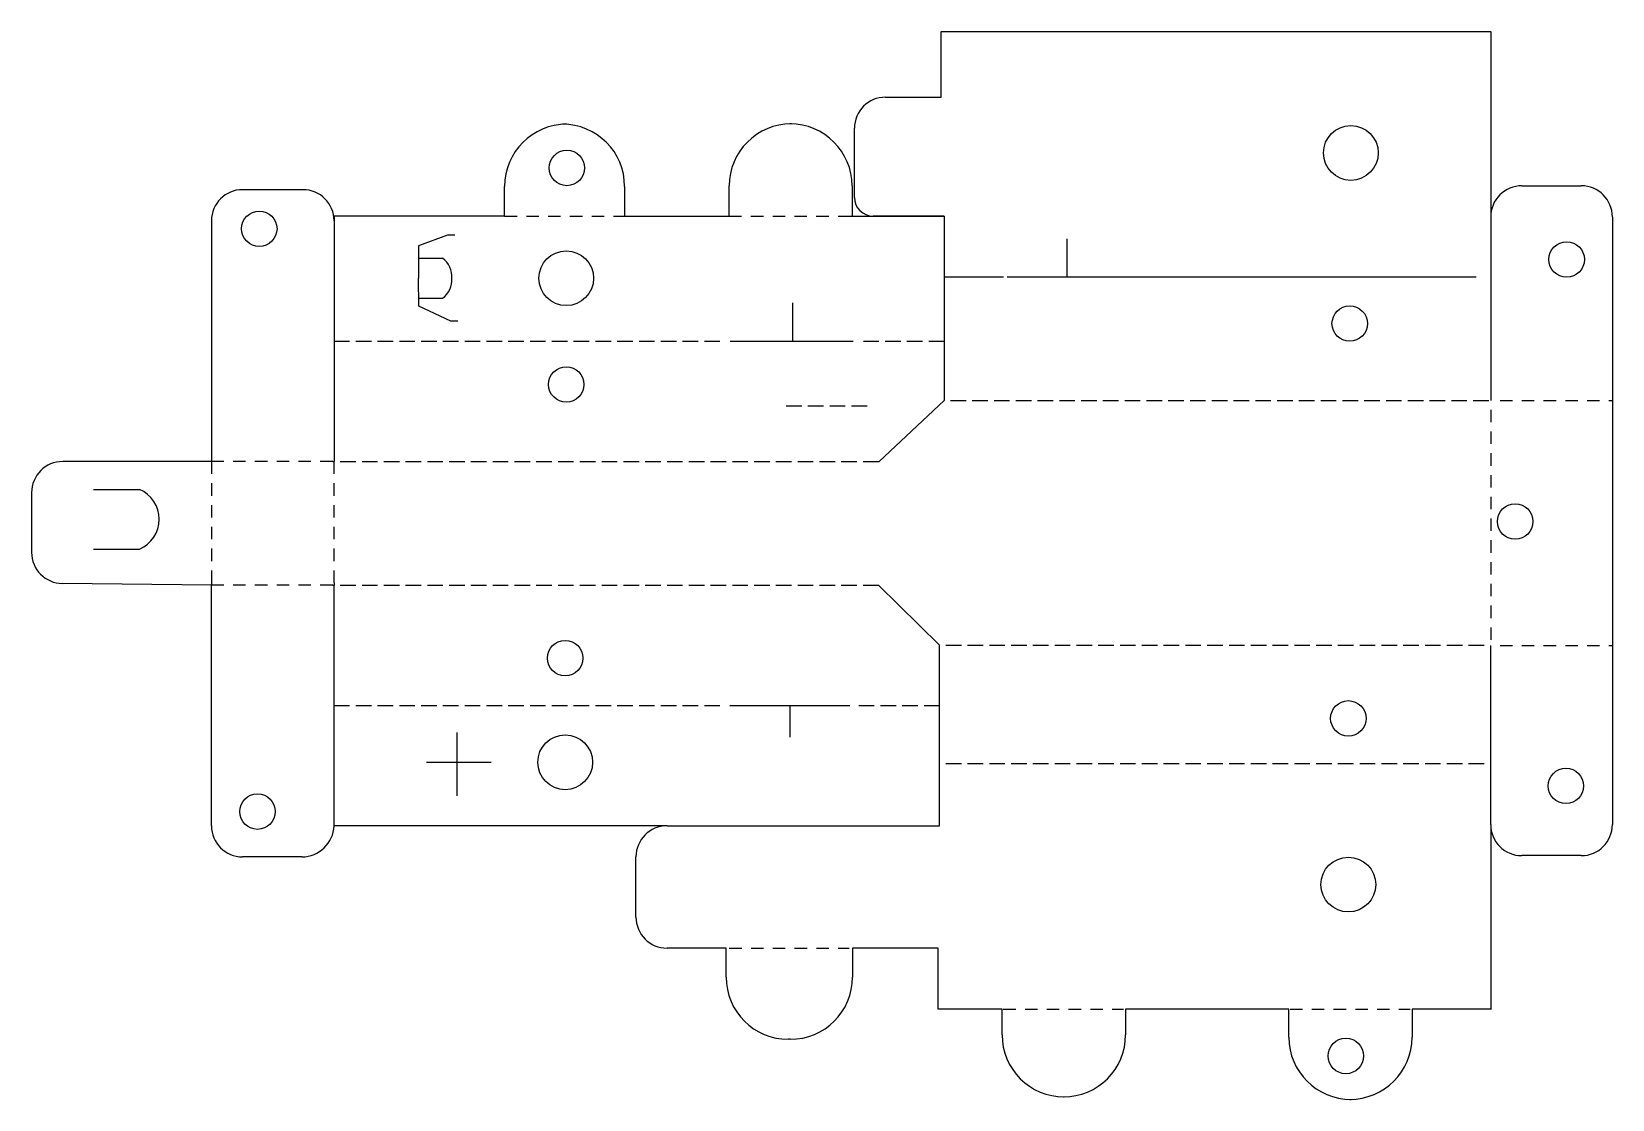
# Model space of a CAD drawing. Header units: millimetres. Extents: x -126 to 128, y -90 to 82.
import ezdxf

# ---------------------------------------------------------------- set-up
doc = ezdxf.new("R2010")
doc.units = ezdxf.units.MM
doc.layers.get('0').update_dxf_attribs({"linetype": 'CONTINUOUS'})

msp = doc.modelspace()

# ---------------------------------------------------------------- linework, layer by layer
for p, q in [((19.82, 71.14), (19.82, 81.68)), ((19.82, 81.68), (108.14, 81.68)), ((108.14, 81.68), (108.14, 22.39)), ((10.9, 71.14), (19.82, 71.14)), ((-40.32, 66.8), (-41.03, 66.8)), ((-4.24, 66.86), (-4.47, 66.86)), ((5.9, 55.02), (5.9, 66.14)), ((-82.72, 56.27), (-92.43, 56.27)), ((-50.32, 52.02), (-50.32, 56.8)), ((-31.03, 56.8), (-31.03, 52.02)), ((-14.24, 52.02), (-14.24, 56.86)), ((5.53, 56.86), (5.53, 52.02)), ((113.14, 56.89), (122.7, 56.89)), ((-97.43, 51.27), (-97.43, 12.56)), ((-50.32, 52.02), (-77.72, 52.02)), ((-77.72, 52.02), (-77.72, 51.27)), ((-77.72, 51.27), (-77.72, 12.56)), ((-50.32, 52.02), (-48.32, 52.02)), ((-46.82, 52.02), (-44.82, 52.02)), ((-43.32, 52.02), (-41.32, 52.02)), ((-39.82, 52.02), (-37.82, 52.02)), ((-36.32, 52.02), (-34.32, 52.02)), ((-32.82, 52.02), (-31.03, 52.02)), ((-31.03, 52.02), (-14.24, 52.02)), ((-14.24, 52.02), (-12.24, 52.02)), ((-10.74, 52.02), (-8.74, 52.02)), ((-7.24, 52.02), (-5.24, 52.02)), ((-3.74, 52.02), (-1.74, 52.02)), ((-0.24, 52.02), (1.76, 52.02)), ((3.26, 52.02), (5.53, 52.02)), ((5.53, 52.02), (20.33, 52.02)), ((20.33, 52.02), (8.9, 52.02)), ((20.33, 52.02), (20.33, 22.39)), ((108.14, 52.04), (108.14, 51.88)), ((127.7, 51.89), (127.7, -45.81)), ((-59.5, 48.95), (-64.13, 47.24)), ((-58.33, 48.95), (-59.5, 48.95)), ((40.11, 42.26), (40.11, 48.37)), ((-64.13, 47.24), (-64.13, 42.02)), ((-64.13, 45.24), (-60.29, 45.24)), ((-64.11, 37.52), (-64.13, 42.02)), ((20.33, 42.26), (22.83, 42.26)), ((22.83, 42.26), (23.83, 42.26)), ((23.83, 42.26), (26.33, 42.26)), ((26.33, 42.26), (27.33, 42.26)), ((27.33, 42.26), (29.83, 42.26)), ((30.42, 42.26), (49.81, 42.26)), ((49.81, 42.26), (50.81, 42.26)), ((50.81, 42.26), (53.31, 42.26)), ((53.31, 42.26), (54.31, 42.26)), ((54.31, 42.26), (56.81, 42.26)), ((56.81, 42.26), (57.81, 42.26)), ((57.81, 42.26), (60.31, 42.26)), ((60.31, 42.26), (61.31, 42.26)), ((61.31, 42.26), (63.81, 42.26)), ((63.81, 42.26), (64.81, 42.26)), ((64.81, 42.26), (67.31, 42.26)), ((67.31, 42.26), (68.31, 42.26)), ((68.31, 42.26), (70.81, 42.26)), ((70.81, 42.26), (71.81, 42.26)), ((71.81, 42.26), (74.31, 42.26)), ((74.31, 42.26), (75.31, 42.26)), ((75.31, 42.26), (77.81, 42.26)), ((77.81, 42.26), (78.81, 42.26)), ((78.81, 42.26), (81.31, 42.26)), ((81.31, 42.26), (82.31, 42.26)), ((82.31, 42.26), (84.81, 42.26)), ((84.81, 42.26), (85.81, 42.26)), ((85.81, 42.26), (88.31, 42.26)), ((88.31, 42.26), (89.31, 42.26)), ((89.31, 42.26), (91.81, 42.26)), ((91.81, 42.26), (92.81, 42.26)), ((92.81, 42.26), (95.31, 42.26)), ((95.31, 42.26), (96.31, 42.26)), ((96.31, 42.26), (98.81, 42.26)), ((98.81, 42.26), (99.81, 42.26)), ((99.81, 42.26), (102.31, 42.26)), ((102.31, 42.26), (103.31, 42.26)), ((103.31, 42.26), (105.81, 42.26)), ((-64.13, 38.81), (-60.29, 38.81)), ((-58.96, 35.13), (-64.11, 37.52)), ((-4.01, 31.91), (-4.01, 38.07)), ((-57.83, 35.13), (-58.96, 35.13)), ((-77.72, 31.91), (-75.22, 31.91)), ((-77.72, 31.91), (-75.22, 31.91)), ((-77.72, 31.91), (-75.22, 31.91)), ((-77.72, 31.91), (-75.22, 31.91)), ((-74.22, 31.91), (-71.72, 31.91)), ((-74.22, 31.91), (-71.72, 31.91)), ((-74.22, 31.91), (-71.72, 31.91)), ((-74.22, 31.91), (-71.72, 31.91)), ((-70.72, 31.91), (-68.22, 31.91)), ((-70.72, 31.91), (-68.22, 31.91)), ((-67.22, 31.91), (-64.72, 31.91)), ((-67.22, 31.91), (-64.72, 31.91)), ((-67.22, 31.91), (-64.72, 31.91)), ((-67.22, 31.91), (-64.72, 31.91)), ((-63.72, 31.91), (-61.22, 31.91)), ((-63.72, 31.91), (-61.22, 31.91)), ((-63.72, 31.91), (-61.22, 31.91)), ((-63.72, 31.91), (-61.22, 31.91)), ((-60.22, 31.91), (-57.72, 31.91)), ((-60.22, 31.91), (-57.72, 31.91)), ((-56.72, 31.91), (-54.22, 31.91)), ((-56.72, 31.91), (-54.22, 31.91)), ((-56.72, 31.91), (-54.22, 31.91)), ((-56.72, 31.91), (-54.22, 31.91)), ((-53.22, 31.91), (-50.72, 31.91)), ((-53.22, 31.91), (-50.72, 31.91)), ((-53.22, 31.91), (-50.72, 31.91)), ((-53.22, 31.91), (-50.72, 31.91)), ((-49.72, 31.91), (-47.22, 31.91)), ((-49.72, 31.91), (-47.22, 31.91)), ((-46.22, 31.91), (-43.72, 31.91)), ((-46.22, 31.91), (-43.72, 31.91)), ((-46.22, 31.91), (-43.72, 31.91)), ((-46.22, 31.91), (-43.72, 31.91)), ((-42.72, 31.91), (-40.22, 31.91)), ((-42.72, 31.91), (-40.22, 31.91)), ((-42.72, 31.91), (-40.22, 31.91)), ((-42.72, 31.91), (-40.22, 31.91)), ((-39.22, 31.91), (-36.72, 31.91)), ((-39.22, 31.91), (-36.72, 31.91)), ((-35.72, 31.91), (-33.22, 31.91)), ((-32.22, 31.91), (-29.72, 31.91)), ((-28.72, 31.91), (-26.22, 31.91)), ((-25.22, 31.91), (-22.72, 31.91)), ((-21.72, 31.91), (-19.22, 31.91)), ((-18.22, 31.91), (-15.72, 31.91)), ((-14.09, 31.91), (5.69, 31.91)), ((7.33, 31.91), (9.83, 31.91)), ((10.83, 31.91), (13.33, 31.91)), ((14.33, 31.91), (16.83, 31.91)), ((17.83, 31.91), (20.33, 31.91)), ((-5.08, 21.5), (-2.58, 21.5)), ((-1.58, 21.5), (0.92, 21.5)), ((1.92, 21.5), (4.42, 21.5)), ((5.42, 21.5), (7.92, 21.5)), ((20.33, 22.39), (9.86, 12.56)), ((21.33, 22.39), (23.83, 22.39)), ((24.83, 22.39), (27.33, 22.39)), ((28.33, 22.39), (30.83, 22.39)), ((31.83, 22.39), (34.33, 22.39)), ((35.33, 22.39), (37.83, 22.39)), ((38.83, 22.39), (41.33, 22.39)), ((42.33, 22.39), (44.83, 22.39)), ((45.83, 22.39), (48.33, 22.39)), ((49.33, 22.39), (51.83, 22.39)), ((52.83, 22.39), (55.33, 22.39)), ((56.33, 22.39), (58.83, 22.39)), ((59.83, 22.39), (62.33, 22.39)), ((63.33, 22.39), (65.83, 22.39)), ((66.83, 22.39), (69.33, 22.39)), ((70.33, 22.39), (72.83, 22.39)), ((73.83, 22.39), (76.33, 22.39)), ((77.33, 22.39), (79.83, 22.39)), ((80.83, 22.39), (83.33, 22.39)), ((84.33, 22.39), (86.83, 22.39)), ((87.83, 22.39), (90.33, 22.39)), ((91.33, 22.39), (93.83, 22.39)), ((94.83, 22.39), (97.33, 22.39)), ((98.33, 22.39), (100.83, 22.39)), ((101.83, 22.39), (104.33, 22.39)), ((105.33, 22.39), (107.83, 22.39)), ((108.14, 20.89), (108.14, 18.89)), ((109.64, 22.39), (111.64, 22.39)), ((113.14, 22.39), (115.14, 22.39)), ((116.64, 22.39), (118.64, 22.39)), ((120.14, 22.39), (122.14, 22.39)), ((123.64, 22.39), (125.64, 22.39)), ((127.14, 22.39), (127.7, 22.39)), ((108.14, 17.39), (108.14, 15.39)), ((108.14, 13.89), (108.14, 11.89)), ((-97.43, 12.56), (-121.33, 12.56)), ((-97.43, 12.56), (-97.43, 10.56)), ((-95.43, 12.56), (-97.43, 12.56)), ((-91.93, 12.56), (-93.93, 12.56)), ((-88.43, 12.56), (-90.43, 12.56)), ((-84.93, 12.56), (-86.93, 12.56)), ((-81.43, 12.56), (-83.43, 12.56)), ((-77.93, 12.56), (-79.93, 12.56)), ((-77.93, 12.56), (-77.72, 12.56)), ((-77.72, 10.56), (-77.72, 12.56)), ((-76.72, 12.56), (-74.22, 12.56)), ((-76.72, 12.56), (-74.22, 12.56)), ((-76.72, 12.56), (-74.22, 12.56)), ((-73.22, 12.56), (-70.72, 12.56)), ((-73.22, 12.56), (-70.72, 12.56)), ((-69.72, 12.56), (-67.22, 12.56)), ((-69.72, 12.56), (-67.22, 12.56)), ((-66.22, 12.56), (-63.72, 12.56)), ((-66.22, 12.56), (-63.72, 12.56)), ((-62.72, 12.56), (-60.22, 12.56)), ((-62.72, 12.56), (-60.22, 12.56)), ((-59.22, 12.56), (-56.72, 12.56)), ((-59.22, 12.56), (-56.72, 12.56)), ((-55.72, 12.56), (-53.22, 12.56)), ((-55.72, 12.56), (-53.22, 12.56)), ((-52.22, 12.56), (-49.72, 12.56)), ((-52.22, 12.56), (-49.72, 12.56)), ((-48.72, 12.56), (-46.22, 12.56)), ((-48.72, 12.56), (-46.22, 12.56)), ((-45.22, 12.56), (-42.72, 12.56)), ((-45.22, 12.56), (-42.72, 12.56)), ((-41.72, 12.56), (-39.22, 12.56)), ((-41.72, 12.56), (-39.22, 12.56)), ((-38.22, 12.56), (-35.72, 12.56)), ((-38.22, 12.56), (-35.72, 12.56)), ((-34.72, 12.56), (-32.22, 12.56)), ((-34.72, 12.56), (-32.22, 12.56)), ((-31.22, 12.56), (-28.72, 12.56)), ((-31.22, 12.56), (-28.72, 12.56)), ((-27.72, 12.56), (-25.22, 12.56)), ((-27.72, 12.56), (-25.22, 12.56)), ((-24.22, 12.56), (-21.72, 12.56)), ((-24.22, 12.56), (-21.72, 12.56)), ((-20.72, 12.56), (-18.22, 12.56)), ((-20.72, 12.56), (-18.22, 12.56)), ((-17.22, 12.56), (-14.72, 12.56)), ((-17.22, 12.56), (-14.72, 12.56)), ((-13.72, 12.56), (-11.22, 12.56)), ((-13.72, 12.56), (-11.22, 12.56)), ((-10.22, 12.56), (-7.72, 12.56)), ((-10.22, 12.56), (-7.72, 12.56)), ((-6.72, 12.56), (-4.22, 12.56)), ((-6.72, 12.56), (-4.22, 12.56)), ((-3.22, 12.56), (-0.72, 12.56)), ((-3.22, 12.56), (-0.72, 12.56)), ((0.28, 12.56), (2.78, 12.56)), ((0.28, 12.56), (2.78, 12.56)), ((3.78, 12.56), (6.28, 12.56)), ((3.78, 12.56), (6.28, 12.56)), ((7.28, 12.56), (9.78, 12.56)), ((7.28, 12.56), (9.78, 12.56)), ((9.78, 12.56), (9.86, 12.56)), ((108.14, 10.39), (108.14, 8.39)), ((-116.4, 8.08), (-109, 8.08)), ((-97.43, 9.06), (-97.43, 7.06)), ((-77.72, 7.06), (-77.72, 9.06)), ((-126.33, 7.56), (-126.33, -2.05)), ((-97.43, 5.56), (-97.43, 3.56)), ((-77.72, 3.56), (-77.72, 5.56)), ((108.14, 6.89), (108.14, 4.89)), ((108.14, 3.39), (108.14, 1.39)), ((-97.43, 2.06), (-97.43, 0.06)), ((-77.72, 0.06), (-77.72, 2.06)), ((-116.4, -1.52), (-109, -1.52)), ((-97.43, -1.44), (-97.43, -3.44)), ((-77.72, -3.44), (-77.72, -1.44)), ((108.14, -0.11), (108.14, -2.11)), ((-97.43, -4.94), (-97.43, -6.94)), ((-77.72, -6.94), (-77.72, -4.94)), ((108.14, -3.61), (108.14, -5.61)), ((-97.43, -7.31), (-121.38, -7.05)), ((-97.43, -6.94), (-97.43, -7.31)), ((-97.43, -46), (-97.43, -7.31)), ((-95.43, -7.31), (-97.43, -7.31)), ((-91.93, -7.31), (-93.93, -7.31)), ((-88.43, -7.31), (-90.43, -7.31)), ((-84.93, -7.31), (-86.93, -7.31)), ((-81.43, -7.31), (-83.43, -7.31)), ((-77.93, -7.31), (-79.93, -7.31)), ((-77.93, -7.31), (-77.72, -7.31)), ((-77.72, -6.94), (-77.72, -7.31)), ((-77.72, -46), (-77.72, -7.31)), ((-76.72, -7.31), (-74.22, -7.31)), ((-73.22, -7.31), (-70.72, -7.31)), ((-69.72, -7.31), (-67.22, -7.31)), ((-66.22, -7.31), (-63.72, -7.31)), ((-62.72, -7.31), (-60.22, -7.31)), ((-59.22, -7.31), (-56.72, -7.31)), ((-55.72, -7.31), (-53.22, -7.31)), ((-52.22, -7.31), (-49.72, -7.31)), ((-48.72, -7.31), (-46.22, -7.31)), ((-45.22, -7.31), (-42.72, -7.31)), ((-41.72, -7.31), (-39.22, -7.31)), ((-38.22, -7.31), (-35.72, -7.31)), ((-34.72, -7.31), (-32.22, -7.31)), ((-31.22, -7.31), (-28.72, -7.31)), ((-27.72, -7.31), (-25.22, -7.31)), ((-24.22, -7.31), (-21.72, -7.31)), ((-20.72, -7.31), (-18.22, -7.31)), ((-17.22, -7.31), (-14.72, -7.31)), ((-13.72, -7.31), (-11.22, -7.31)), ((-10.22, -7.31), (-7.72, -7.31)), ((-6.72, -7.31), (-4.22, -7.31)), ((-3.22, -7.31), (-0.72, -7.31)), ((0.28, -7.31), (2.78, -7.31)), ((3.78, -7.31), (6.28, -7.31)), ((7.28, -7.31), (9.78, -7.31)), ((19.59, -16.96), (9.78, -7.31)), ((108.14, -7.11), (108.14, -9.11)), ((108.14, -10.61), (108.14, -12.61)), ((108.14, -14.11), (108.14, -16.11)), ((19.59, -46.01), (19.59, -16.96)), ((20.59, -16.96), (23.09, -16.96)), ((24.09, -16.96), (26.59, -16.96)), ((27.59, -16.96), (30.09, -16.96)), ((31.09, -16.96), (33.59, -16.96)), ((34.59, -16.96), (37.09, -16.96)), ((38.09, -16.96), (40.59, -16.96)), ((41.59, -16.96), (44.09, -16.96)), ((45.09, -16.96), (47.59, -16.96)), ((48.59, -16.96), (51.09, -16.96)), ((52.09, -16.96), (54.59, -16.96)), ((55.59, -16.96), (58.09, -16.96)), ((59.09, -16.96), (61.59, -16.96)), ((62.59, -16.96), (65.09, -16.96)), ((66.09, -16.96), (68.59, -16.96)), ((69.59, -16.96), (72.09, -16.96)), ((73.09, -16.96), (75.59, -16.96)), ((76.59, -16.96), (79.09, -16.96)), ((80.09, -16.96), (82.59, -16.96)), ((83.59, -16.96), (86.09, -16.96)), ((87.09, -16.96), (89.59, -16.96)), ((90.59, -16.96), (93.09, -16.96)), ((94.09, -16.96), (96.59, -16.96)), ((97.59, -16.96), (100.09, -16.96)), ((101.09, -16.96), (103.59, -16.96)), ((104.59, -16.96), (107.09, -16.96)), ((108.14, -45.81), (108.14, -17)), ((109.64, -17), (111.64, -17)), ((113.14, -17), (115.14, -17)), ((116.64, -17), (118.64, -17)), ((120.14, -17), (122.14, -17)), ((123.64, -17), (125.64, -17)), ((127.14, -17), (127.7, -17)), ((-77.72, -26.65), (-75.22, -26.65)), ((-77.72, -26.65), (-75.22, -26.65)), ((-77.72, -26.65), (-75.22, -26.65)), ((-77.72, -26.65), (-75.22, -26.65)), ((-74.22, -26.65), (-71.72, -26.65)), ((-74.22, -26.65), (-71.72, -26.65)), ((-74.22, -26.65), (-71.72, -26.65)), ((-74.22, -26.65), (-71.72, -26.65)), ((-70.72, -26.65), (-68.22, -26.65)), ((-70.72, -26.65), (-68.22, -26.65)), ((-67.22, -26.65), (-64.72, -26.65)), ((-67.22, -26.65), (-64.72, -26.65)), ((-67.22, -26.65), (-64.72, -26.65)), ((-67.22, -26.65), (-64.72, -26.65)), ((-63.72, -26.65), (-61.22, -26.65)), ((-63.72, -26.65), (-61.22, -26.65)), ((-63.72, -26.65), (-61.22, -26.65)), ((-63.72, -26.65), (-61.22, -26.65)), ((-60.22, -26.65), (-57.72, -26.65)), ((-60.22, -26.65), (-57.72, -26.65)), ((-56.72, -26.65), (-54.22, -26.65)), ((-56.72, -26.65), (-54.22, -26.65)), ((-56.72, -26.65), (-54.22, -26.65)), ((-56.72, -26.65), (-54.22, -26.65)), ((-53.22, -26.65), (-50.72, -26.65)), ((-53.22, -26.65), (-50.72, -26.65)), ((-53.22, -26.65), (-50.72, -26.65)), ((-53.22, -26.65), (-50.72, -26.65)), ((-49.72, -26.65), (-47.22, -26.65)), ((-49.72, -26.65), (-47.22, -26.65)), ((-46.22, -26.65), (-43.72, -26.65)), ((-46.22, -26.65), (-43.72, -26.65)), ((-46.22, -26.65), (-43.72, -26.65)), ((-46.22, -26.65), (-43.72, -26.65)), ((-42.72, -26.65), (-40.22, -26.65)), ((-42.72, -26.65), (-40.22, -26.65)), ((-42.72, -26.65), (-40.22, -26.65)), ((-42.72, -26.65), (-40.22, -26.65)), ((-39.22, -26.65), (-36.72, -26.65)), ((-39.22, -26.65), (-36.72, -26.65)), ((-35.72, -26.65), (-33.22, -26.65)), ((-32.22, -26.65), (-29.72, -26.65)), ((-28.72, -26.65), (-26.22, -26.65)), ((-25.22, -26.65), (-22.72, -26.65)), ((-21.72, -26.65), (-19.22, -26.65)), ((-18.22, -26.65), (-15.72, -26.65)), ((-14.14, -26.65), (5.16, -26.65)), ((-4.49, -26.65), (-4.49, -31.76)), ((6.59, -26.65), (9.09, -26.65)), ((10.09, -26.65), (12.59, -26.65)), ((13.59, -26.65), (16.09, -26.65)), ((17.09, -26.65), (19.59, -26.65)), ((-58, -31), (-58, -41.2)), ((-62.88, -35.8), (-52.5, -35.8)), ((20.59, -36), (23.09, -36)), ((24.09, -36), (26.59, -36)), ((27.59, -36), (30.09, -36)), ((31.09, -36), (33.59, -36)), ((34.59, -36), (37.09, -36)), ((38.09, -36), (40.59, -36)), ((41.59, -36), (44.09, -36)), ((45.09, -36), (47.59, -36)), ((48.59, -36), (51.09, -36)), ((52.09, -36), (54.59, -36)), ((55.59, -36), (58.09, -36)), ((59.09, -36), (61.59, -36)), ((62.59, -36), (65.09, -36)), ((66.09, -36), (68.59, -36)), ((69.59, -36), (72.09, -36)), ((73.09, -36), (75.59, -36)), ((76.59, -36), (79.09, -36)), ((80.09, -36), (82.59, -36)), ((83.59, -36), (86.09, -36)), ((87.09, -36), (89.59, -36)), ((90.59, -36), (93.09, -36)), ((94.09, -36), (96.59, -36)), ((97.59, -36), (100.09, -36)), ((101.09, -36), (103.59, -36)), ((104.59, -36), (107.09, -36)), ((-77.72, -46.01), (-77.72, -46)), ((-24.21, -46.01), (-77.72, -46.01)), ((-24.21, -46.01), (19.59, -46.01)), ((108.14, -45.81), (108.14, -75.49)), ((-82.9, -51), (-92.43, -51)), ((-29.21, -60.68), (-29.21, -51.01)), ((122.7, -50.81), (113.14, -50.81)), ((-14.72, -65.68), (-24.21, -65.68)), ((-14.72, -70.34), (-14.72, -65.68)), ((-14.22, -65.68), (-12.22, -65.68)), ((-10.72, -65.68), (-8.72, -65.68)), ((-7.22, -65.68), (-5.22, -65.68)), ((-3.72, -65.68), (-1.72, -65.68)), ((-0.22, -65.68), (1.78, -65.68)), ((3.28, -65.68), (5.07, -65.68)), ((19.33, -65.68), (5.59, -65.68)), ((5.59, -65.68), (5.59, -70.34)), ((19.33, -75.49), (19.33, -65.68)), ((29.62, -75.49), (19.33, -75.49)), ((29.62, -79.6), (29.62, -75.49)), ((29.82, -75.49), (31.82, -75.49)), ((33.32, -75.49), (35.32, -75.49)), ((36.82, -75.49), (38.82, -75.49)), ((40.32, -75.49), (42.32, -75.49)), ((43.82, -75.49), (45.82, -75.49)), ((47.32, -75.49), (49.11, -75.49)), ((75.7, -75.49), (49.48, -75.49)), ((49.48, -75.49), (49.48, -79.6)), ((75.7, -80), (75.7, -75.49)), ((75.9, -75.49), (77.9, -75.49)), ((79.4, -75.49), (81.4, -75.49)), ((82.9, -75.49), (84.9, -75.49)), ((86.4, -75.49), (88.4, -75.49)), ((89.9, -75.49), (91.9, -75.49)), ((93.4, -75.49), (95.19, -75.49)), ((108.22, -75.49), (95.5, -75.49)), ((95.5, -75.49), (95.5, -80)), ((108.14, -75.49), (108.22, -75.49)), ((-4.41, -80.34), (-4.72, -80.34)), ((39.48, -89.6), (39.62, -89.6)), ((85.5, -90), (85.7, -90))]:
    msp.add_line(p, q)
for centre, radius in [((85.67, 62.17), 4.4), ((-40.31, 59.76), 2.85), ((-89.74, 49.99), 2.85), ((-40.41, 42.02), 4.4), ((120.35, 45.04), 2.85), ((85.49, 34.74), 2.85), ((-40.41, 24.95), 2.85), ((112.08, 2.92), 2.85), ((-40.58, -19.05), 2.85), ((85.27, -28.74), 2.85), ((-40.58, -35.8), 4.4), ((120.23, -39.6), 2.85), ((-90.03, -43.73), 2.85), ((85.27, -55.46), 4.4), ((84.86, -83.02), 2.85)]:
    msp.add_circle(centre, radius)
for centre, radius, start, end in [((10.9, 66.14), 5, 90, 180), ((-40.32, 56.8), 10, 90, 180), ((-41.03, 56.8), 10, 0, 90), ((-4.24, 56.86), 10, 90, 180), ((-4.47, 56.86), 10, 0, 90), ((-92.43, 51.27), 5, 90, 180), ((-82.72, 51.27), 5, 0, 90), ((113.14, 51.89), 5, 90, 180.0978), ((122.7, 51.89), 5, 0, 90), ((8.9, 55.02), 3, 180, 270), ((-62.63, 42.18), 3.86, -2.2815, 52.5974), ((-62.63, 41.87), 3.86, -52.5974, 2.2815), ((-121.33, 7.56), 5, 90, 180), ((-111.07, 3.28), 5.23, 0, 66.7111), ((-111.07, 3.28), 5.23, -66.7111, 0), ((-121.33, -2.05), 5, 180, 269.3947), ((-92.43, -46), 5, 180, 270), ((-82.9, -45.82), 5.18, 270, 358.0038), ((-24.21, -51.01), 5, 90, 180), ((113.14, -45.81), 5, 180, 270), ((122.7, -45.81), 5, 270, 360), ((-24.21, -60.68), 5, 180, 270), ((-4.72, -70.34), 10, 180, 270), ((-4.41, -70.34), 10, -90, 0), ((39.62, -79.6), 10, 180, 270), ((39.48, -79.6), 10, 270, 360), ((85.7, -80), 10, 180, 270), ((85.5, -80), 10, -90, 0)]:
    msp.add_arc(centre, radius, start, end)

doc.saveas('drawing.dxf')
